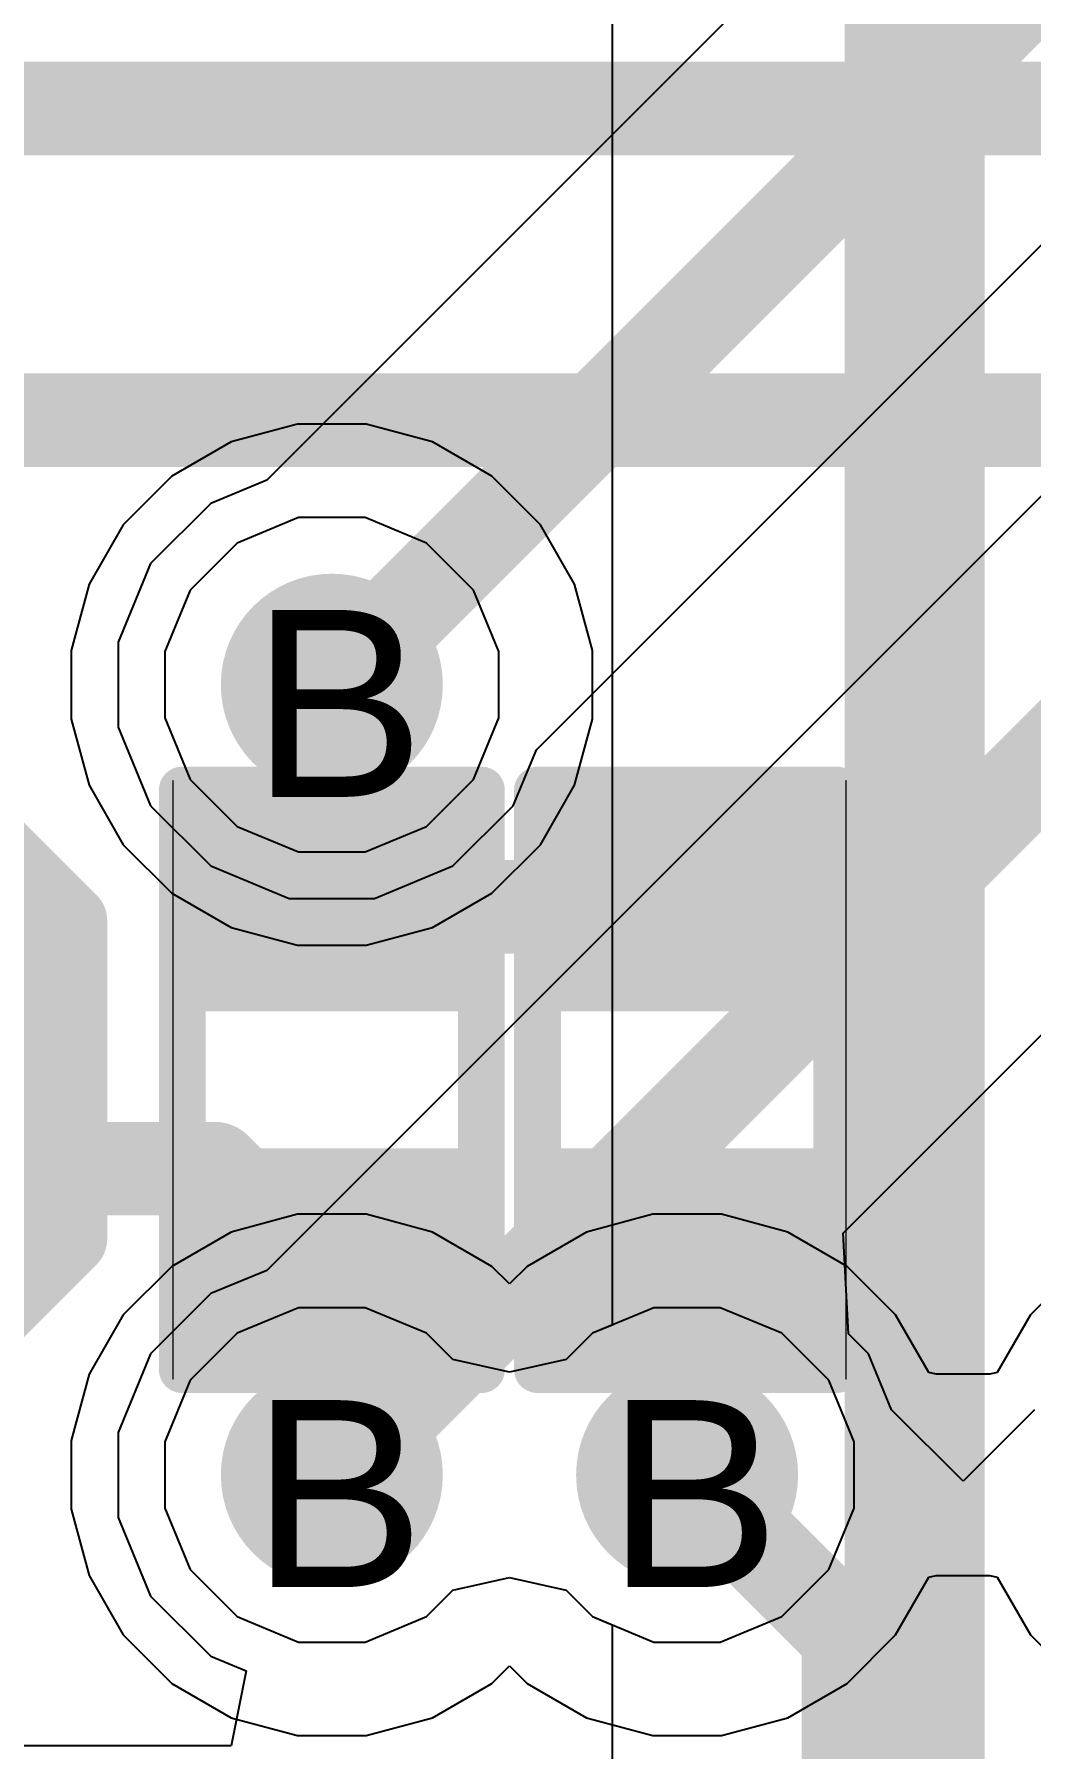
# Model space of a CAD drawing. Header units: inches. Extents: x 0 to 5379, y 0 to 5429.
# Drawn here: x 185.683 to 188.39, y 74.085 to 78.742 of the extents above; entities that cross this region are included whole.
import ezdxf

# ---------------------------------------------------------------- set-up
doc = ezdxf.new("R2010")
doc.units = ezdxf.units.IN
for name, color, linetype in [('Bottom Layer', 5, 'Continuous'), ('Bottom Solder', 6, 'Continuous'), ('Drill Drawing', 1, 'Continuous'), ('GND01', 16, 'Continuous'), ('GND02', 76, 'Continuous'), ('PWR', 156, 'Continuous'), ('SIG 01', 90, 'Continuous'), ('Top Layer', 1, 'Continuous'), ('Top Overlay', 2, 'Continuous'), ('Top Paste', 8, 'Continuous'), ('Top Solder', 216, 'Continuous'), ('Via Holes', 16, 'Continuous')]:
    doc.layers.add(name, color=color, linetype=linetype)
doc.styles.add('Arial', font='', dxfattribs={"height": 0.2})
doc.styles.get('Arial').set_extended_font_data('Arial')

# ---------------------------------------------------------------- blocks, each defined once
blk = doc.blocks.new('T__________177')
at = {"layer": 'Top Layer'}
blk.add_hatch(color=1, dxfattribs=at).paths.add_polyline_path([(0.381, 0.762), (-0.381, 0.762), (-0.762, 0.381), (-0.762, -0.381), (-0.381, -0.762), (0.381, -0.762), (0.762, -0.381), (0.762, 0.381)])
at = {"layer": 'Top Paste'}
blk.add_hatch(color=8, dxfattribs=at).paths.add_polyline_path([(0.381, 0.762), (-0.381, 0.762), (-0.762, 0.381), (-0.762, -0.381), (-0.381, -0.762), (0.381, -0.762), (0.762, -0.381), (0.762, 0.381)])
at = {"layer": 'Top Solder'}
blk.add_hatch(color=216, dxfattribs=at).paths.add_polyline_path([(0.4318, 0.8636), (-0.4318, 0.8636), (-0.8636, 0.4318), (-0.8636, -0.4318), (-0.4318, -0.8636), (0.4318, -0.8636), (0.8636, -0.4318), (0.8636, 0.4318)])
at = {"layer": 'Top Overlay'}
for points in [[(-0.9398, 0.4318, 0.2, 0.2, 0), (-0.4318, 0.9398, 0.2, 0.2, 0)], [(0.4318, 0.9398, 0.2, 0.2, 0), (-0.4318, 0.9398, 0.2, 0.2, 0)], [(0.9398, 0.4318, 0.2, 0.2, 0), (0.4318, 0.9398, 0.2, 0.2, 0)], [(-0.9398, -0.4318, 0.2, 0.2, 0), (-0.9398, 0.4318, 0.2, 0.2, 0)], [(0.9398, -0.4318, 0.2, 0.2, 0), (0.9398, 0.4318, 0.2, 0.2, 0)], [(-0.4318, -0.9398, 0.2, 0.2, 0), (-0.9398, -0.4318, 0.2, 0.2, 0)], [(0.4318, -0.9398, 0.2, 0.2, 0), (0.9398, -0.4318, 0.2, 0.2, 0)], [(0.4318, -0.9398, 0.2, 0.2, 0), (-0.4318, -0.9398, 0.2, 0.2, 0)]]:
    blk.add_lwpolyline(points, format="xyseb", dxfattribs=at)
for points in [[(-0.4818, 0.9398, 0.1, 0.1, 1), (-0.3818, 0.9398, 0.1, 0.1, 1)], [(-0.4818, 0.9398, 0.1, 0.1, 1), (-0.3818, 0.9398, 0.1, 0.1, 1)], [(0.3818, 0.9398, 0.1, 0.1, 1), (0.4818, 0.9398, 0.1, 0.1, 1)], [(0.3818, 0.9398, 0.1, 0.1, 1), (0.4818, 0.9398, 0.1, 0.1, 1)], [(-0.9898, 0.4318, 0.1, 0.1, 1), (-0.8898, 0.4318, 0.1, 0.1, 1)], [(-0.9898, 0.4318, 0.1, 0.1, 1), (-0.8898, 0.4318, 0.1, 0.1, 1)], [(0.8898, 0.4318, 0.1, 0.1, 1), (0.9898, 0.4318, 0.1, 0.1, 1)], [(0.8898, 0.4318, 0.1, 0.1, 1), (0.9898, 0.4318, 0.1, 0.1, 1)], [(-0.9898, -0.4318, 0.1, 0.1, 1), (-0.8898, -0.4318, 0.1, 0.1, 1)], [(-0.9898, -0.4318, 0.1, 0.1, 1), (-0.8898, -0.4318, 0.1, 0.1, 1)], [(0.8898, -0.4318, 0.1, 0.1, 1), (0.9898, -0.4318, 0.1, 0.1, 1)], [(0.8898, -0.4318, 0.1, 0.1, 1), (0.9898, -0.4318, 0.1, 0.1, 1)], [(-0.4818, -0.9398, 0.1, 0.1, 1), (-0.3818, -0.9398, 0.1, 0.1, 1)], [(-0.4818, -0.9398, 0.1, 0.1, 1), (-0.3818, -0.9398, 0.1, 0.1, 1)], [(0.3818, -0.9398, 0.1, 0.1, 1), (0.4818, -0.9398, 0.1, 0.1, 1)], [(0.3818, -0.9398, 0.1, 0.1, 1), (0.4818, -0.9398, 0.1, 0.1, 1)]]:
    blk.add_lwpolyline(points, format="xyseb", close=True, dxfattribs=at)
blk = doc.blocks.new('R___0402_535')
at = {"layer": 'Top Layer'}
for points in [[(-0.6985, -0.3175), (-0.6985, 0.3175), (-0.2413, 0.3175), (-0.2413, -0.3175)], [(0.2413, -0.3175), (0.2413, 0.3175), (0.6985, 0.3175), (0.6985, -0.3175)]]:
    blk.add_hatch(color=1, dxfattribs=at).paths.add_polyline_path(points)
at = {"layer": 'Top Paste'}
for points in [[(-0.6985, -0.3175), (-0.6985, 0.3175), (-0.2413, 0.3175), (-0.2413, -0.3175)], [(0.2413, -0.3175), (0.2413, 0.3175), (0.6985, 0.3175), (0.6985, -0.3175)]]:
    blk.add_hatch(color=8, dxfattribs=at).paths.add_polyline_path(points)
at = {"layer": 'Top Solder'}
for points in [[(-0.7535, -0.3725), (-0.7535, 0.3725), (-0.1863, 0.3725), (-0.1863, -0.3725)], [(0.1863, -0.3725), (0.1863, 0.3725), (0.7535, 0.3725), (0.7535, -0.3725)]]:
    blk.add_hatch(color=216, dxfattribs=at).paths.add_polyline_path(points)
at = {"layer": 'Top Overlay'}
for points in [[(0.7874, 0.4064, 0.127, 0.127, 0), (-0.7874, 0.4064, 0.127, 0.127, 0)], [(-0.7874, -0.4064, 0.127, 0.127, 0), (-0.7874, 0.4064, 0.127, 0.127, 0)], [(0.7874, -0.4064, 0.127, 0.127, 0), (0.7874, 0.4064, 0.127, 0.127, 0)], [(0.7874, -0.4064, 0.127, 0.127, 0), (-0.7874, -0.4064, 0.127, 0.127, 0)], [(0.8128, -0.4318, 0.00323, 0.00323, 0), (-0.8128, -0.4318, 0.00323, 0.00323, 0)]]:
    blk.add_lwpolyline(points, format="xyseb", dxfattribs=at)
for points in [[(-0.8191, 0.4064, 0.0635, 0.0635, 1), (-0.7556, 0.4064, 0.0635, 0.0635, 1)], [(-0.8191, 0.4064, 0.0635, 0.0635, 1), (-0.7556, 0.4064, 0.0635, 0.0635, 1)], [(0.7556, 0.4064, 0.0635, 0.0635, 1), (0.8191, 0.4064, 0.0635, 0.0635, 1)], [(0.7556, 0.4064, 0.0635, 0.0635, 1), (0.8191, 0.4064, 0.0635, 0.0635, 1)], [(-0.8191, -0.4064, 0.0635, 0.0635, 1), (-0.7556, -0.4064, 0.0635, 0.0635, 1)], [(-0.8191, -0.4064, 0.0635, 0.0635, 1), (-0.7556, -0.4064, 0.0635, 0.0635, 1)], [(0.7556, -0.4064, 0.0635, 0.0635, 1), (0.8191, -0.4064, 0.0635, 0.0635, 1)], [(0.7556, -0.4064, 0.0635, 0.0635, 1), (0.8191, -0.4064, 0.0635, 0.0635, 1)], [(-0.8136, -0.4318, 0.00161, 0.00161, 1), (-0.812, -0.4318, 0.00161, 0.00161, 1)], [(0.812, -0.4318, 0.00161, 0.00161, 1), (0.8136, -0.4318, 0.00161, 0.00161, 1)]]:
    blk.add_lwpolyline(points, format="xyseb", close=True, dxfattribs=at)
blk = doc.blocks.new('R___0402_537')
at = {"layer": 'Top Layer'}
for points in [[(-0.6985, -0.3175), (-0.6985, 0.3175), (-0.2413, 0.3175), (-0.2413, -0.3175)], [(0.2413, -0.3175), (0.2413, 0.3175), (0.6985, 0.3175), (0.6985, -0.3175)]]:
    blk.add_hatch(color=1, dxfattribs=at).paths.add_polyline_path(points)
at = {"layer": 'Top Paste'}
for points in [[(-0.6985, -0.3175), (-0.6985, 0.3175), (-0.2413, 0.3175), (-0.2413, -0.3175)], [(0.2413, -0.3175), (0.2413, 0.3175), (0.6985, 0.3175), (0.6985, -0.3175)]]:
    blk.add_hatch(color=8, dxfattribs=at).paths.add_polyline_path(points)
at = {"layer": 'Top Solder'}
for points in [[(-0.7535, -0.3725), (-0.7535, 0.3725), (-0.1863, 0.3725), (-0.1863, -0.3725)], [(0.1863, -0.3725), (0.1863, 0.3725), (0.7535, 0.3725), (0.7535, -0.3725)]]:
    blk.add_hatch(color=216, dxfattribs=at).paths.add_polyline_path(points)
at = {"layer": 'Top Overlay'}
for points in [[(-0.7874, 0.4064, 0.127, 0.127, 0), (0.7874, 0.4064, 0.127, 0.127, 0)], [(-0.7874, 0.4064, 0.127, 0.127, 0), (-0.7874, -0.4064, 0.127, 0.127, 0)], [(0.7874, 0.4064, 0.127, 0.127, 0), (0.7874, -0.4064, 0.127, 0.127, 0)], [(-0.7874, -0.4064, 0.127, 0.127, 0), (0.7874, -0.4064, 0.127, 0.127, 0)], [(-0.8128, -0.4318, 0.00323, 0.00323, 0), (0.8128, -0.4318, 0.00323, 0.00323, 0)]]:
    blk.add_lwpolyline(points, format="xyseb", dxfattribs=at)
for points in [[(-0.8191, 0.4064, 0.0635, 0.0635, 1), (-0.7556, 0.4064, 0.0635, 0.0635, 1)], [(-0.8191, 0.4064, 0.0635, 0.0635, 1), (-0.7556, 0.4064, 0.0635, 0.0635, 1)], [(0.7556, 0.4064, 0.0635, 0.0635, 1), (0.8191, 0.4064, 0.0635, 0.0635, 1)], [(0.7556, 0.4064, 0.0635, 0.0635, 1), (0.8191, 0.4064, 0.0635, 0.0635, 1)], [(-0.8191, -0.4064, 0.0635, 0.0635, 1), (-0.7556, -0.4064, 0.0635, 0.0635, 1)], [(-0.8191, -0.4064, 0.0635, 0.0635, 1), (-0.7556, -0.4064, 0.0635, 0.0635, 1)], [(0.7556, -0.4064, 0.0635, 0.0635, 1), (0.8191, -0.4064, 0.0635, 0.0635, 1)], [(0.7556, -0.4064, 0.0635, 0.0635, 1), (0.8191, -0.4064, 0.0635, 0.0635, 1)], [(-0.8136, -0.4318, 0.00161, 0.00161, 1), (-0.812, -0.4318, 0.00161, 0.00161, 1)], [(0.812, -0.4318, 0.00161, 0.00161, 1), (0.8136, -0.4318, 0.00161, 0.00161, 1)]]:
    blk.add_lwpolyline(points, format="xyseb", close=True, dxfattribs=at)

msp = doc.modelspace()

# ---------------------------------------------------------------- hatches: boundary and pattern name
at = {"layer": 'Bottom Layer'}
h = msp.add_hatch(color=5, dxfattribs=at)
edge = h.paths.add_edge_path()
edge.add_arc((186.4915, 76.9752), 0.2, 0, 360)
h = msp.add_hatch(color=5, dxfattribs=at)
edge = h.paths.add_edge_path()
edge.add_arc((186.4915, 74.8284), 0.2, 0, 360)
h = msp.add_hatch(color=5, dxfattribs=at)
edge = h.paths.add_edge_path()
edge.add_arc((187.4567, 74.8284), 0.2, 0, 360)
at = {"layer": 'Bottom Solder'}
h = msp.add_hatch(color=6, dxfattribs=at)
edge = h.paths.add_edge_path()
edge.add_arc((186.4915, 76.9752), 0.3016, 0, 360)
h = msp.add_hatch(color=6, dxfattribs=at)
edge = h.paths.add_edge_path()
edge.add_arc((186.4915, 74.8284), 0.3016, 0, 360)
h = msp.add_hatch(color=6, dxfattribs=at)
edge = h.paths.add_edge_path()
edge.add_arc((187.4567, 74.8284), 0.3016, 0, 360)
at = {"layer": 'GND01'}
h = msp.add_hatch(color=16, dxfattribs=at)
edge = h.paths.add_edge_path()
edge.add_arc((186.4915, 76.9752), 0.2, 0, 360)
h = msp.add_hatch(color=16, dxfattribs=at)
edge = h.paths.add_edge_path()
edge.add_arc((186.4915, 74.8284), 0.2, 0, 360)
h = msp.add_hatch(color=16, dxfattribs=at)
edge = h.paths.add_edge_path()
edge.add_arc((187.4567, 74.8284), 0.2, 0, 360)
at = {"layer": 'GND02'}
h = msp.add_hatch(color=76, dxfattribs=at)
edge = h.paths.add_edge_path()
edge.add_arc((186.4915, 76.9752), 0.2, 0, 360)
h = msp.add_hatch(color=76, dxfattribs=at)
edge = h.paths.add_edge_path()
edge.add_arc((186.4915, 74.8284), 0.2, 0, 360)
h = msp.add_hatch(color=76, dxfattribs=at)
edge = h.paths.add_edge_path()
edge.add_arc((187.4567, 74.8284), 0.2, 0, 360)
at = {"layer": 'PWR'}
h = msp.add_hatch(color=156, dxfattribs=at)
edge = h.paths.add_edge_path()
edge.add_arc((186.4915, 76.9752), 0.2, 0, 360)
h = msp.add_hatch(color=156, dxfattribs=at)
edge = h.paths.add_edge_path()
edge.add_arc((186.4915, 74.8284), 0.2, 0, 360)
h = msp.add_hatch(color=156, dxfattribs=at)
edge = h.paths.add_edge_path()
edge.add_arc((187.4567, 74.8284), 0.2, 0, 360)
at = {"layer": 'SIG 01'}
h = msp.add_hatch(color=90, dxfattribs=at)
edge = h.paths.add_edge_path()
edge.add_arc((186.4915, 76.9752), 0.2, 0, 360)
h = msp.add_hatch(color=90, dxfattribs=at)
edge = h.paths.add_edge_path()
edge.add_arc((186.4915, 74.8284), 0.2, 0, 360)
h = msp.add_hatch(color=90, dxfattribs=at)
edge = h.paths.add_edge_path()
edge.add_arc((187.4567, 74.8284), 0.2, 0, 360)
at = {"layer": 'Top Layer'}
h = msp.add_hatch(color=1, dxfattribs=at)
edge = h.paths.add_edge_path()
edge.add_arc((186.4915, 76.9752), 0.2, 0, 360)
h = msp.add_hatch(color=1, dxfattribs=at)
edge = h.paths.add_edge_path()
edge.add_arc((186.4915, 74.8284), 0.2, 0, 360)
h = msp.add_hatch(color=1, dxfattribs=at)
edge = h.paths.add_edge_path()
edge.add_arc((187.4567, 74.8284), 0.2, 0, 360)
at = {"layer": 'Top Solder'}
h = msp.add_hatch(color=216, dxfattribs=at)
edge = h.paths.add_edge_path()
edge.add_arc((186.4915, 76.9752), 0.3016, 0, 360)
h = msp.add_hatch(color=216, dxfattribs=at)
edge = h.paths.add_edge_path()
edge.add_arc((186.4915, 74.8284), 0.3016, 0, 360)
h = msp.add_hatch(color=216, dxfattribs=at)
edge = h.paths.add_edge_path()
edge.add_arc((187.4567, 74.8284), 0.3016, 0, 360)
at = {"layer": 'Via Holes'}
h = msp.add_hatch(color=7, dxfattribs=at)
edge = h.paths.add_edge_path()
edge.add_arc((186.4915, 76.9752), 0.1, 0, 360)
h = msp.add_hatch(color=7, dxfattribs=at)
edge = h.paths.add_edge_path()
edge.add_arc((186.4915, 74.8284), 0.1, 0, 360)
h = msp.add_hatch(color=7, dxfattribs=at)
edge = h.paths.add_edge_path()
edge.add_arc((187.4567, 74.8284), 0.1, 0, 360)

# ---------------------------------------------------------------- linework, layer by layer
at = {"layer": 'Bottom Layer'}
for p, q in [((186.3983, 77.6832), (186.2182, 77.6349)), ((186.5847, 77.6832), (186.3983, 77.6832)), ((186.7648, 77.6349), (186.5847, 77.6832)), ((186.2182, 77.6349), (186.0568, 77.5417)), ((186.9262, 77.5417), (186.7648, 77.6349)), ((186.0568, 77.5417), (185.9249, 77.4099)), ((187.058, 77.4099), (186.9262, 77.5417)), ((185.9249, 77.4099), (185.8317, 77.2485)), ((187.1512, 77.2485), (187.058, 77.4099)), ((185.8317, 77.2485), (185.7835, 77.0684)), ((187.1995, 77.0684), (187.1512, 77.2485)), ((185.7835, 77.0684), (185.7835, 76.882)), ((187.1995, 76.882), (187.1995, 77.0684)), ((185.7835, 76.882), (185.8317, 76.7019)), ((187.1512, 76.7019), (187.1995, 76.882)), ((185.8317, 76.7019), (185.9249, 76.5405)), ((187.058, 76.5405), (187.1512, 76.7019)), ((185.9249, 76.5405), (186.0568, 76.4087)), ((186.9262, 76.4087), (187.058, 76.5405)), ((186.0568, 76.4087), (186.2182, 76.3154)), ((186.7648, 76.3154), (186.9262, 76.4087)), ((186.2182, 76.3154), (186.3983, 76.2672)), ((186.5847, 76.2672), (186.7648, 76.3154)), ((186.3983, 76.2672), (186.5847, 76.2672)), ((186.3983, 75.5364), (186.2182, 75.4881)), ((186.5847, 75.5364), (186.3983, 75.5364)), ((186.7648, 75.4881), (186.5847, 75.5364)), ((187.3635, 75.5364), (187.1834, 75.4881)), ((187.5499, 75.5364), (187.3635, 75.5364)), ((187.73, 75.4881), (187.5499, 75.5364)), ((186.2182, 75.4881), (186.0568, 75.3949)), ((186.9262, 75.3949), (186.7648, 75.4881)), ((187.1834, 75.4881), (187.022, 75.3949)), ((187.8914, 75.3949), (187.73, 75.4881)), ((186.0568, 75.3949), (185.9249, 75.2631)), ((186.9741, 75.3471), (186.9262, 75.3949)), ((187.022, 75.3949), (186.9741, 75.3471)), ((188.0232, 75.2631), (187.8914, 75.3949)), ((188.5216, 75.3949), (188.3897, 75.2631)), ((185.9249, 75.2631), (185.8317, 75.1017)), ((188.1137, 75.1064), (188.0232, 75.2631)), ((188.3897, 75.2631), (188.2992, 75.1064)), ((185.8317, 75.1017), (185.7835, 74.9216)), ((188.1336, 75.1017), (188.1137, 75.1064)), ((188.2793, 75.1017), (188.1336, 75.1017)), ((188.2992, 75.1064), (188.2793, 75.1017)), ((185.7835, 74.9216), (185.7835, 74.7352)), ((185.7835, 74.7352), (185.8317, 74.5551)), ((185.8317, 74.5551), (185.9249, 74.3937)), ((188.0232, 74.3937), (188.1137, 74.5504)), ((188.1137, 74.5504), (188.1336, 74.5551)), ((188.1336, 74.5551), (188.2793, 74.5551)), ((188.2793, 74.5551), (188.2992, 74.5504)), ((188.2992, 74.5504), (188.3897, 74.3937)), ((185.9249, 74.3937), (186.0568, 74.2619)), ((187.8914, 74.2619), (188.0232, 74.3937)), ((188.3897, 74.3937), (188.5216, 74.2619)), ((186.9262, 74.2619), (186.9741, 74.3097)), ((186.9741, 74.3097), (187.022, 74.2619)), ((186.0568, 74.2619), (186.2182, 74.1687)), ((186.7648, 74.1687), (186.9262, 74.2619)), ((187.022, 74.2619), (187.1834, 74.1687)), ((187.73, 74.1687), (187.8914, 74.2619)), ((186.2182, 74.1687), (186.3983, 74.1204)), ((186.5847, 74.1204), (186.7648, 74.1687)), ((187.1834, 74.1687), (187.3635, 74.1204)), ((187.5499, 74.1204), (187.73, 74.1687)), ((186.3983, 74.1204), (186.5847, 74.1204)), ((187.3635, 74.1204), (187.5499, 74.1204))]:
    msp.add_line(p, q, dxfattribs=at)
at = {"layer": 'GND01'}
for p, q in [((186.4012, 77.4292), (186.2343, 77.3601)), ((186.5818, 77.4292), (186.4012, 77.4292)), ((186.7487, 77.3601), (186.5818, 77.4292)), ((186.2343, 77.3601), (186.1066, 77.2324)), ((186.8764, 77.2324), (186.7487, 77.3601)), ((186.1066, 77.2324), (186.0375, 77.0655)), ((186.9455, 77.0655), (186.8764, 77.2324)), ((186.0375, 77.0655), (186.0375, 76.8849)), ((186.9455, 76.8849), (186.9455, 77.0655)), ((186.0375, 76.8849), (186.1066, 76.718)), ((186.8764, 76.718), (186.9455, 76.8849)), ((186.1066, 76.718), (186.2343, 76.5903)), ((186.7487, 76.5903), (186.8764, 76.718)), ((186.2343, 76.5903), (186.4012, 76.5212)), ((186.5818, 76.5212), (186.7487, 76.5903)), ((186.4012, 76.5212), (186.5818, 76.5212)), ((186.4012, 75.2824), (186.2343, 75.2133)), ((186.5818, 75.2824), (186.4012, 75.2824)), ((186.7487, 75.2133), (186.5818, 75.2824)), ((187.3664, 75.2824), (187.1995, 75.2133)), ((187.547, 75.2824), (187.3664, 75.2824)), ((187.7139, 75.2133), (187.547, 75.2824)), ((186.2343, 75.2133), (186.1066, 75.0856)), ((186.8202, 75.1418), (186.7487, 75.2133)), ((187.1995, 75.2133), (187.128, 75.1418)), ((187.8416, 75.0856), (187.7139, 75.2133)), ((186.9741, 75.1074), (186.8202, 75.1418)), ((187.128, 75.1418), (186.9741, 75.1074)), ((186.1066, 75.0856), (186.0375, 74.9187)), ((187.9107, 74.9187), (187.8416, 75.0856)), ((186.0375, 74.9187), (186.0375, 74.7381)), ((187.9107, 74.7381), (187.9107, 74.9187)), ((186.0375, 74.7381), (186.1066, 74.5712)), ((187.8416, 74.5712), (187.9107, 74.7381)), ((186.1066, 74.5712), (186.2343, 74.4435)), ((187.7139, 74.4435), (187.8416, 74.5712)), ((186.8202, 74.515), (186.9741, 74.5494)), ((186.9741, 74.5494), (187.128, 74.515)), ((186.7487, 74.4435), (186.8202, 74.515)), ((187.128, 74.515), (187.1995, 74.4435)), ((186.2343, 74.4435), (186.4012, 74.3744)), ((186.5818, 74.3744), (186.7487, 74.4435)), ((187.1995, 74.4435), (187.3664, 74.3744)), ((187.547, 74.3744), (187.7139, 74.4435)), ((186.4012, 74.3744), (186.5818, 74.3744)), ((187.3664, 74.3744), (187.547, 74.3744))]:
    msp.add_line(p, q, dxfattribs=at)
at = {"layer": 'GND02'}
for p, q in [((186.4012, 77.4292), (186.2343, 77.3601)), ((186.5818, 77.4292), (186.4012, 77.4292)), ((186.7487, 77.3601), (186.5818, 77.4292)), ((186.2343, 77.3601), (186.1066, 77.2324)), ((186.8764, 77.2324), (186.7487, 77.3601)), ((186.1066, 77.2324), (186.0375, 77.0655)), ((186.9455, 77.0655), (186.8764, 77.2324)), ((186.0375, 77.0655), (186.0375, 76.8849)), ((186.9455, 76.8849), (186.9455, 77.0655)), ((186.0375, 76.8849), (186.1066, 76.718)), ((186.8764, 76.718), (186.9455, 76.8849)), ((186.1066, 76.718), (186.2343, 76.5903)), ((186.7487, 76.5903), (186.8764, 76.718)), ((186.2343, 76.5903), (186.4012, 76.5212)), ((186.5818, 76.5212), (186.7487, 76.5903)), ((186.4012, 76.5212), (186.5818, 76.5212)), ((186.4012, 75.2824), (186.2343, 75.2133)), ((186.5818, 75.2824), (186.4012, 75.2824)), ((186.7487, 75.2133), (186.5818, 75.2824)), ((187.3664, 75.2824), (187.1995, 75.2133)), ((187.547, 75.2824), (187.3664, 75.2824)), ((187.7139, 75.2133), (187.547, 75.2824)), ((186.2343, 75.2133), (186.1066, 75.0856)), ((186.8202, 75.1418), (186.7487, 75.2133)), ((187.1995, 75.2133), (187.128, 75.1418)), ((187.8416, 75.0856), (187.7139, 75.2133)), ((186.9741, 75.1074), (186.8202, 75.1418)), ((187.128, 75.1418), (186.9741, 75.1074)), ((186.1066, 75.0856), (186.0375, 74.9187)), ((187.9107, 74.9187), (187.8416, 75.0856)), ((186.0375, 74.9187), (186.0375, 74.7381)), ((187.9107, 74.7381), (187.9107, 74.9187)), ((186.0375, 74.7381), (186.1066, 74.5712)), ((187.8416, 74.5712), (187.9107, 74.7381)), ((186.1066, 74.5712), (186.2343, 74.4435)), ((187.7139, 74.4435), (187.8416, 74.5712)), ((186.8202, 74.515), (186.9741, 74.5494)), ((186.9741, 74.5494), (187.128, 74.515)), ((186.7487, 74.4435), (186.8202, 74.515)), ((187.128, 74.515), (187.1995, 74.4435)), ((186.2343, 74.4435), (186.4012, 74.3744)), ((186.5818, 74.3744), (186.7487, 74.4435)), ((187.1995, 74.4435), (187.3664, 74.3744)), ((187.547, 74.3744), (187.7139, 74.4435)), ((186.4012, 74.3744), (186.5818, 74.3744)), ((187.3664, 74.3744), (187.547, 74.3744))]:
    msp.add_line(p, q, dxfattribs=at)
at = {"layer": 'PWR'}
for p, q in [((187.2535, 97.5106), (187.2535, 75.2356)), ((186.4012, 77.4292), (186.2343, 77.3601)), ((186.5818, 77.4292), (186.4012, 77.4292)), ((186.7487, 77.3601), (186.5818, 77.4292)), ((186.2343, 77.3601), (186.1066, 77.2324)), ((186.8764, 77.2324), (186.7487, 77.3601)), ((186.1066, 77.2324), (186.0375, 77.0655)), ((186.9455, 77.0655), (186.8764, 77.2324)), ((186.0375, 77.0655), (186.0375, 76.8849)), ((186.9455, 76.8849), (186.9455, 77.0655)), ((186.0375, 76.8849), (186.1066, 76.718)), ((186.8764, 76.718), (186.9455, 76.8849)), ((186.1066, 76.718), (186.2343, 76.5903)), ((186.7487, 76.5903), (186.8764, 76.718)), ((186.2343, 76.5903), (186.4012, 76.5212)), ((186.5818, 76.5212), (186.7487, 76.5903)), ((186.4012, 76.5212), (186.5818, 76.5212)), ((186.4012, 75.2824), (186.2343, 75.2133)), ((186.5818, 75.2824), (186.4012, 75.2824)), ((186.7487, 75.2133), (186.5818, 75.2824)), ((187.2535, 75.2356), (187.1995, 75.2133)), ((186.2343, 75.2133), (186.1066, 75.0856)), ((186.8202, 75.1418), (186.7487, 75.2133)), ((187.1995, 75.2133), (187.128, 75.1418)), ((186.9741, 75.1074), (186.8202, 75.1418)), ((187.128, 75.1418), (186.9741, 75.1074)), ((186.1066, 75.0856), (186.0375, 74.9187)), ((186.0375, 74.9187), (186.0375, 74.7381)), ((186.0375, 74.7381), (186.1066, 74.5712)), ((186.1066, 74.5712), (186.2343, 74.4435)), ((186.8202, 74.515), (186.9741, 74.5494)), ((186.9741, 74.5494), (187.128, 74.515)), ((186.7487, 74.4435), (186.8202, 74.515)), ((187.128, 74.515), (187.1995, 74.4435)), ((186.2343, 74.4435), (186.4012, 74.3744)), ((186.5818, 74.3744), (186.7487, 74.4435)), ((187.1995, 74.4435), (187.2535, 74.4212)), ((187.2535, 74.4212), (187.2535, 68.834)), ((186.4012, 74.3744), (186.5818, 74.3744))]:
    msp.add_line(p, q, dxfattribs=at)
msp.add_lwpolyline([(188.0749, 59.763, 0.381, 0.381, 0), (188.0749, 81.3267, 0.381, 0.381, 0)], format="xyseb", dxfattribs=at)
at = {"layer": 'SIG 01'}
for p, q in [((188.7694, 79.9856), (186.3146, 77.5308)), ((187.0471, 76.7983), (189.3502, 79.1014)), ((189.8443, 78.9137), (186.3146, 75.384)), ((187.8805, 75.4849), (190.8247, 78.4291)), ((186.3146, 77.5308), (186.1624, 77.4677)), ((186.1624, 77.4677), (185.9989, 77.3043)), ((185.9989, 77.3043), (185.9105, 77.0908)), ((185.9105, 77.0908), (185.9105, 76.8596)), ((185.9105, 76.8596), (185.9989, 76.6461)), ((186.984, 76.6461), (187.0471, 76.7983)), ((185.9989, 76.6461), (186.1624, 76.4827)), ((186.8206, 76.4827), (186.984, 76.6461)), ((186.1624, 76.4827), (186.3759, 76.3942)), ((186.607, 76.3942), (186.8206, 76.4827)), ((186.3759, 76.3942), (186.607, 76.3942)), ((187.8948, 75.2119), (187.8805, 75.4849)), ((186.3146, 75.384), (186.1624, 75.3209)), ((186.1624, 75.3209), (185.9989, 75.1575)), ((187.9492, 75.1575), (187.8948, 75.2119)), ((185.9989, 75.1575), (185.9105, 74.944)), ((188.0123, 75.0053), (187.9492, 75.1575)), ((188.2065, 74.8111), (188.0123, 75.0053)), ((188.4007, 75.0053), (188.2065, 74.8111)), ((185.9105, 74.944), (185.9105, 74.7128)), ((185.9105, 74.7128), (185.9989, 74.4993)), ((185.9989, 74.4993), (186.1624, 74.3359)), ((186.1624, 74.3359), (186.2586, 74.296)), ((186.2586, 74.296), (186.2181, 74.0928)), ((186.2181, 74.0928), (143.1023, 74.0928))]:
    msp.add_line(p, q, dxfattribs=at)
for points in [[(186.4915, 76.9752, 0.254, 0.254, 0), (189.1357, 79.6194, 0.254, 0.254, 0)], [(186.4915, 74.8284, 0.254, 0.254, 0), (190.6101, 78.9471, 0.254, 0.254, 0)], [(187.4567, 74.8284, 0.254, 0.254, 0), (187.8951, 74.39, 0.254, 0.254, 0)], [(187.8951, 73.9494, 0.254, 0.254, 0), (187.8951, 74.39, 0.254, 0.254, 0)]]:
    msp.add_lwpolyline(points, format="xyseb", dxfattribs=at)
for points in [[(186.428, 76.9752, 0.127, 0.127, 1), (186.555, 76.9752, 0.127, 0.127, 1)], [(186.428, 74.8284, 0.127, 0.127, 1), (186.555, 74.8284, 0.127, 0.127, 1)], [(187.3932, 74.8284, 0.127, 0.127, 1), (187.5202, 74.8284, 0.127, 0.127, 1)], [(187.8316, 74.39, 0.127, 0.127, 1), (187.9586, 74.39, 0.127, 0.127, 1)], [(187.8316, 74.39, 0.127, 0.127, 1), (187.9586, 74.39, 0.127, 0.127, 1)]]:
    msp.add_lwpolyline(points, format="xyseb", close=True, dxfattribs=at)
at = {"layer": 'Top Layer'}
for points in [[(175.1667, 78.5404, 0.254, 0.254, 0), (200.7702, 78.5404, 0.254, 0.254, 0)], [(176.3521, 77.6938, 0.254, 0.254, 0), (204.519, 77.6938, 0.254, 0.254, 0)], [(186.4915, 76.3717, 0.254, 0.254, 0), (186.4915, 76.9752, 0.254, 0.254, 0)], [(186.4915, 76.3717, 0.254, 0.254, 0), (187.4567, 76.3717, 0.254, 0.254, 0)], [(185.0828, 75.6605, 0.254, 0.254, 0), (186.174, 75.6605, 0.254, 0.254, 0)], [(186.174, 75.6605, 0.254, 0.254, 0), (186.4026, 75.4319, 0.254, 0.254, 0)], [(186.4026, 75.4319, 0.254, 0.254, 0), (186.4915, 75.4319, 0.254, 0.254, 0)], [(186.4915, 74.8284, 0.254, 0.254, 0), (186.4915, 75.4319, 0.254, 0.254, 0)], [(187.4567, 74.8284, 0.254, 0.254, 0), (187.4567, 75.4319, 0.254, 0.254, 0)]]:
    msp.add_lwpolyline(points, format="xyseb", dxfattribs=at)
for points in [[(186.428, 76.9752, 0.127, 0.127, 1), (186.555, 76.9752, 0.127, 0.127, 1)], [(186.428, 76.3717, 0.127, 0.127, 1), (186.555, 76.3717, 0.127, 0.127, 1)], [(186.428, 76.3717, 0.127, 0.127, 1), (186.555, 76.3717, 0.127, 0.127, 1)], [(187.3932, 76.3717, 0.127, 0.127, 1), (187.5202, 76.3717, 0.127, 0.127, 1)], [(186.1105, 75.6605, 0.127, 0.127, 1), (186.2375, 75.6605, 0.127, 0.127, 1)], [(186.1105, 75.6605, 0.127, 0.127, 1), (186.2375, 75.6605, 0.127, 0.127, 1)], [(186.3391, 75.4319, 0.127, 0.127, 1), (186.4661, 75.4319, 0.127, 0.127, 1)], [(186.3391, 75.4319, 0.127, 0.127, 1), (186.4661, 75.4319, 0.127, 0.127, 1)], [(186.428, 75.4319, 0.127, 0.127, 1), (186.555, 75.4319, 0.127, 0.127, 1)], [(186.428, 75.4319, 0.127, 0.127, 1), (186.555, 75.4319, 0.127, 0.127, 1)], [(187.3932, 75.4319, 0.127, 0.127, 1), (187.5202, 75.4319, 0.127, 0.127, 1)], [(186.428, 74.8284, 0.127, 0.127, 1), (186.555, 74.8284, 0.127, 0.127, 1)], [(187.3932, 74.8284, 0.127, 0.127, 1), (187.5202, 74.8284, 0.127, 0.127, 1)]]:
    msp.add_lwpolyline(points, format="xyseb", close=True, dxfattribs=at)

# ---------------------------------------------------------------- block references
for name, p, rotation in [('T__________177', (184.8415, 75.9018), 270), ('R___0402_535', (186.4915, 75.9018), 270), ('R___0402_537', (187.4567, 75.9018), 90)]:
    msp.add_blockref(name, p, dxfattribs=dict(rotation=rotation))

# ---------------------------------------------------------------- texts
at = {"layer": 'Drill Drawing', "style": 'Arial'}
for p in [(186.2714, 76.6705), (186.2714, 74.5237), (187.2366, 74.5237)]:
    msp.add_text('B', height=0.508, dxfattribs=at).set_placement(p)

doc.saveas('drawing.dxf')
